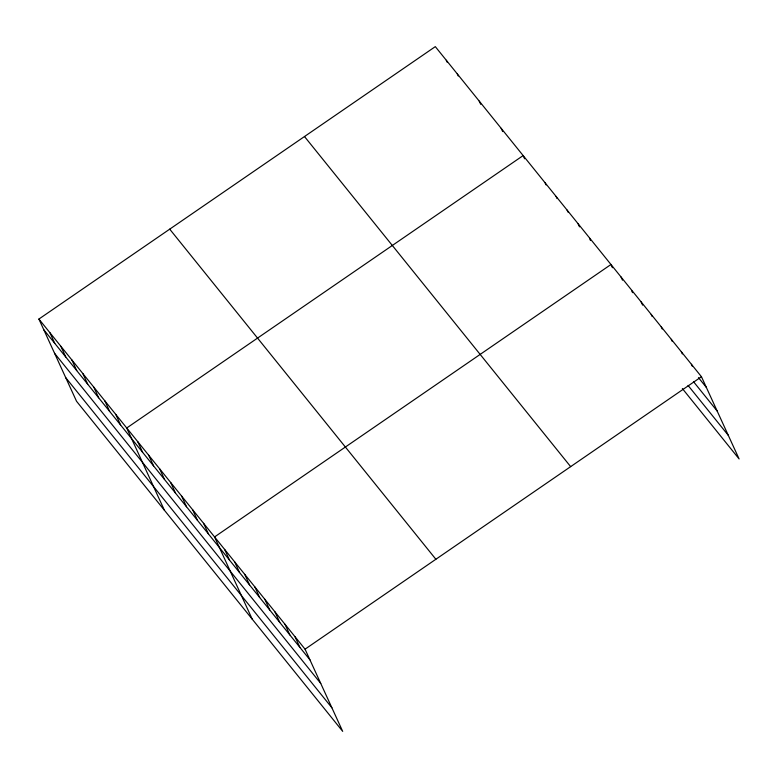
<?xml version="1.0" encoding="UTF-8"?>
<svg xmlns="http://www.w3.org/2000/svg" width="778" height="778" viewBox="0 0 778 778"><rect width="100%" height="100%" fill="white"/><g stroke="black" fill="none" stroke-linecap="round" stroke-linejoin="round"><path stroke-width="1.17" d="M38.9 319.058L305.054 649.173L342.69 731.369L76.536 401.263L38.9 319.058L435.31 46.631L701.464 376.737L739.1 458.942L682.364 388.562M305.054 649.173L701.464 376.737M698.459 377.622L706.356 387.415M693.461 381.628L717.16 411.017M688.073 385.45L728.296 435.34M304.499 136.539L570.653 466.644M169.721 229.16L435.875 559.265M43.792 329.746L309.945 659.851M54.596 353.338L320.75 683.454M65.731 377.661L331.885 707.766M691.409 364.269L692.391 366.409M681.353 351.802L682.335 353.932M671.307 339.325L672.28 341.464M661.251 326.857L662.224 328.997M651.196 314.39L652.168 316.52M641.14 301.913L642.609 305.122M631.571 290.515L632.553 292.645M621.029 276.978L622.497 280.177M612.442 267.71L610.973 264.501L214.563 536.937L252.198 619.132M589.51 238.34L590.483 240.47M578.035 223.656L579.503 226.855M567.055 210.041L568.037 212.17M556.075 196.416L557.058 198.555M545.106 182.801L546.078 184.94M524.605 158.77L523.147 155.571L126.726 427.997L164.362 510.193M501.188 128.331L502.656 131.54M479.229 101.101L480.697 104.301M457.269 73.861L458.252 76.001M446.29 60.246L447.272 62.386M294.998 636.696L299.89 647.374M284.942 624.228L289.834 634.906M274.887 611.761L279.779 622.439M264.841 599.284L269.723 609.962M254.785 586.816L259.667 597.494M244.73 574.349L249.612 585.027M234.674 561.872L239.566 572.55M224.618 549.404L229.51 560.082M203.583 523.312L208.475 534M192.604 509.697L197.495 520.375M181.624 496.082L186.516 506.76M170.645 482.467L175.536 493.145M159.665 468.852L164.557 479.53M148.686 455.227L153.577 465.915M137.706 441.612L142.598 452.29M115.757 414.382L120.639 425.06M104.777 400.767L109.659 411.445M93.798 387.143L98.68 397.83M82.818 373.528L87.7 384.206M71.839 359.913L76.73 370.591M60.859 346.298L65.751 356.976M49.88 332.683L54.771 343.361"/></g></svg>
